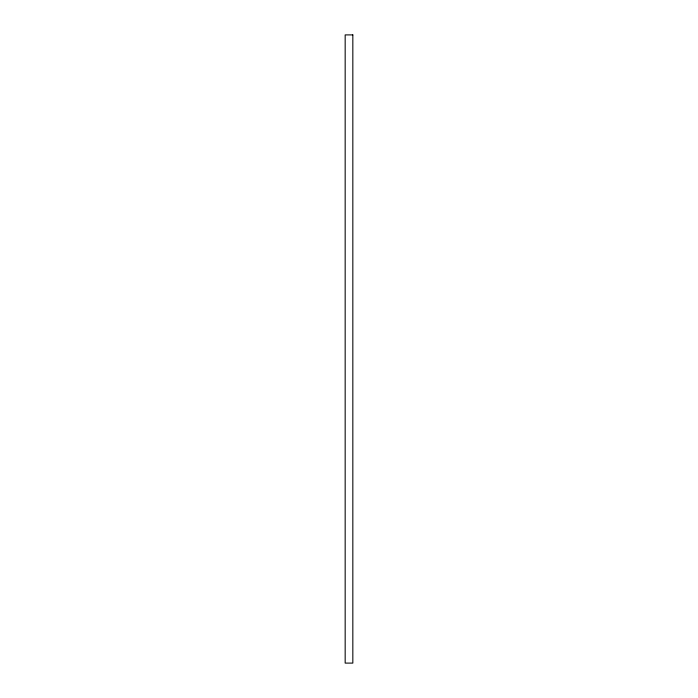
<?xml version="1.0" encoding="UTF-8"?>
<svg xmlns="http://www.w3.org/2000/svg" width="698" height="698" viewBox="0 0 698 698"><rect width="100%" height="100%" fill="white"/><g stroke="black" fill="none" stroke-linecap="round" stroke-linejoin="round"><path stroke-width="1.05" d="M352.83 34.9L345.17 34.9L345.17 663.1L352.83 663.1L352.83 34.9"/></g></svg>
